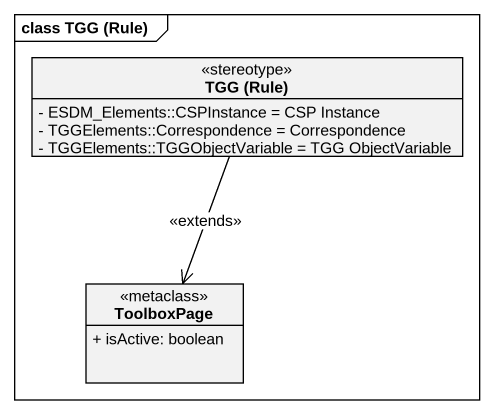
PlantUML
@startuml
mainframe class TGG (Rule)
hide circle
hide empty members
skinparam classAttributeIconSize 0
class "TGG (Rule)" as TGG_Rule <<stereotype>> {
  - ESDM_Elements::CSPInstance = CSP Instance
  - TGGElements::Correspondence = Correspondence
  - TGGElements::TGGObjectVariable = TGG ObjectVariable
}
class ToolboxPage <<metaclass>> {
  + isActive: boolean
}
TGG_Rule --> ToolboxPage : <<extends>>
@enduml
